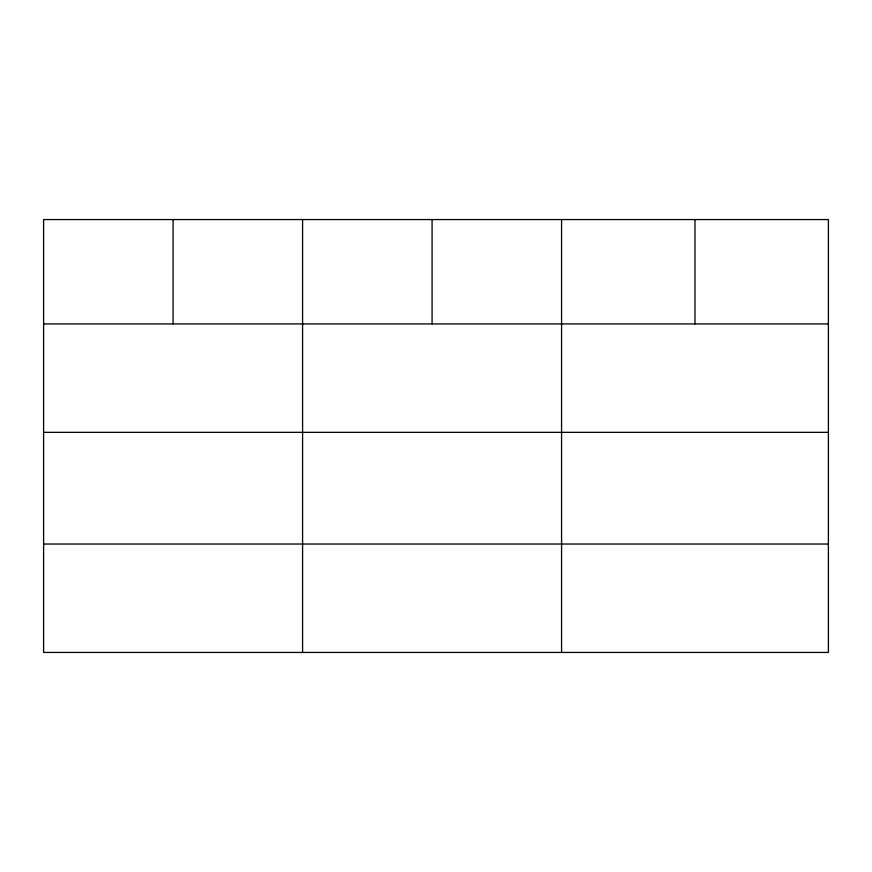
<?xml version="1.0" encoding="UTF-8"?>
<svg xmlns="http://www.w3.org/2000/svg" width="872" height="872" viewBox="0 0 872 872"><rect width="100%" height="100%" fill="white"/><g stroke="black" fill="none" stroke-linecap="round" stroke-linejoin="round"><path stroke-width="1.31" d="M828.4 432.338L828.4 219.559L43.6 219.559L43.6 652.441L828.4 652.441L828.4 432.338L43.6 432.338M43.6 323.926L828.4 323.926M43.6 544.03L828.4 544.03M694.984 219.559L694.984 323.926M561.568 219.559L561.568 652.441M432.076 219.559L432.076 323.926M302.584 219.559L302.584 652.441M173.092 219.559L173.092 323.926"/></g></svg>
